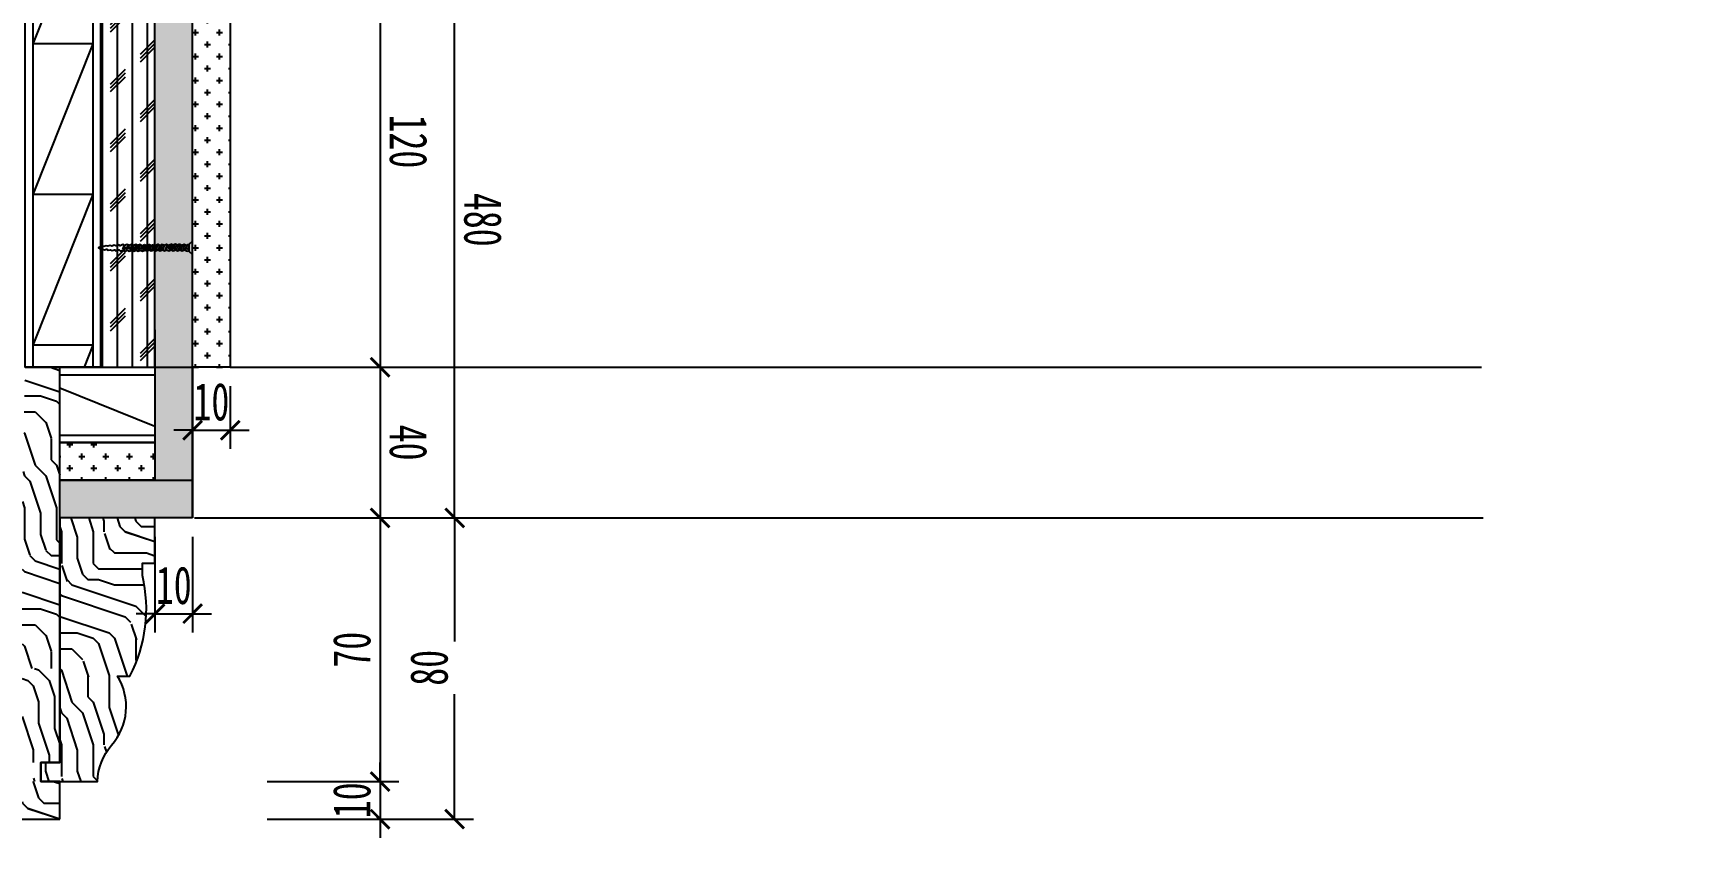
# Model space of a CAD drawing. Header units: millimetres. Extents: x 51249 to 2766742, y -599687 to -1280.
# Drawn here: x 74176.4 to 74614.7, y -127652.5 to -127437.6 of the extents above; entities that cross this region are included whole.
import ezdxf
from ezdxf.xclip import XClip

# ---------------------------------------------------------------- set-up
doc = ezdxf.new("R2010")
doc.units = ezdxf.units.MM
doc.header["$LTSCALE"] = 10
doc.header["$PDMODE"] = 3
for name, color, linetype in [('0-bh(填充)', 251, 'Continuous'), ('2-NORM', 3, 'Continuous'), ('4-Fine(立面细线)', 251, 'Continuous'), ('4-Norm(立面正常)', 134, 'Continuous'), ('4-Wide(立面宽线)', 4, 'Continuous'), ('D-Detail(节点图层)', 134, 'Continuous'), ('D-节点填充', 250, 'Continuous'), ('D-造型细线', 146, 'Continuous'), ('E-Elevation(立面图层)', 134, 'Continuous'), ('E-立面造型线', 3, 'Continuous'), ('E-顶面轮廓线', 4, 'Continuous'), ('P-门套', 3, 'Continuous'), ('RC-天花分隔线', 137, 'Continuous'), ('W-尺寸', 5, 'Continuous')]:
    doc.layers.add(name, color=color, linetype=linetype)
doc.styles.add('DIM', font='SimSun.ttf', dxfattribs={"width": 0.7})
doc.dimstyles.new('25', dxfattribs={"dimscale": 25, "dimtxt": 2, "dimasz": 1, "dimexe": 1, "dimexo": 1, "dimgap": 0.5, "dimtad": 1, "dimdec": 0, "dimzin": 0, "dimdsep": 46, "dimtxsty": 'DIM', "dimblk": 'ARCHTICK', "dimcen": 0, "dimclrd": 5, "dimclre": 5, "dimclrt": 35, "dimadec": 0, "dimazin": 0, "dimtfac": 0.5, "dimtdec": 0, "dimtix": 1, "dimtmove": 2, "dimatfit": 2, "dimldrblk": 'A', "dimfxl": 0, "dimtolj": 1, "dimtzin": 0, "dimlwd": -1, "dimlwe": -1, "dimarcsym": 0})
doc.dimstyles.new('5', dxfattribs={"dimscale": 5, "dimtxt": 2, "dimasz": 1, "dimexe": 1, "dimexo": 1, "dimgap": 0.5, "dimtad": 1, "dimdec": 0, "dimrnd": 5, "dimzin": 0, "dimdsep": 46, "dimtxsty": 'DIM', "dimblk": 'ARCHTICK', "dimcen": 0, "dimclrd": 5, "dimclre": 5, "dimclrt": 35, "dimadec": 0, "dimazin": 0, "dimtfac": 0.5, "dimtdec": 0, "dimtix": 1, "dimtmove": 2, "dimatfit": 2, "dimldrblk": 'A', "dimfxl": 0, "dimtolj": 1, "dimtzin": 0, "dimlwd": -1, "dimlwe": -1, "dimarcsym": 0})

# ---------------------------------------------------------------- blocks, each defined once
blk = doc.blocks.new('dfgd')
at = {"layer": '0-bh(填充)', "color": 250}
for p, q in [((-12334.88, 1687.89), (-12333.79, 1688.3)), ((-12334.83, 1688.95), (-12333.87, 1689.3)), ((-12334.74, 1687.43), (-12333.93, 1687.73)), ((-12334.66, 1688.49), (-12333.99, 1688.74)), ((-12335.19, 1683.45), (-12333.44, 1684.04)), ((-12335.14, 1684.6), (-12333.51, 1685.19)), ((-12335.06, 1685.73), (-12333.6, 1686.27)), ((-12334.96, 1686.83), (-12333.71, 1687.29)), ((-12334.93, 1682.96), (-12333.74, 1683.36)), ((-12334.83, 1684.13), (-12333.78, 1684.52)), ((-12334.82, 1685.27), (-12333.8, 1685.65)), ((-12334.78, 1686.38), (-12333.83, 1686.73)), ((-12335.24, 1679.92), (-12333.49, 1680.52)), ((-12335.24, 1678.75), (-12333.49, 1679.35)), ((-12335.22, 1682.27), (-12333.47, 1682.87)), ((-12335.22, 1681.1), (-12333.47, 1681.7)), ((-12334.95, 1680.61), (-12333.76, 1681.01)), ((-12334.95, 1679.43), (-12333.78, 1679.85)), ((-12334.95, 1678.26), (-12333.78, 1678.68)), ((-12334.93, 1681.77), (-12333.76, 1682.19)), ((-12335.2, 1677.46), (-12333.71, 1677.98)), ((-12335.05, 1675.76), (-12333.73, 1676.21)), ((-12335.05, 1674.6), (-12333.73, 1675.05)), ((-12335.04, 1676.93), (-12334, 1677.3)), ((-12334.9, 1676.4), (-12333.72, 1676.81)), ((-12334.9, 1675.22), (-12333.74, 1675.64)), ((-12334.9, 1674.05), (-12333.74, 1674.47)), ((-12335.05, 1673.42), (-12333.74, 1673.88)), ((-12335.05, 1672.26), (-12333.74, 1672.71)), ((-12334.9, 1672.89), (-12333.74, 1673.3)), ((-12334.32, 1671.94), (-12333.74, 1672.16))]:
    blk.add_line(p, q, dxfattribs=at)
at = {"layer": '4-Fine(立面细线)', "color": 251}
for p, q in [((-12335.19, 1671.65), (-12333.44, 1671.65)), ((-12333.44, 1671.65), (-12335.19, 1671.65)), ((-12333.44, 1671.65), (-12332.57, 1670.68))]:
    blk.add_line(p, q, dxfattribs=at)
for points in [[(-12335.18, 1684.58), (-12335.18, 1684.58), (-12334.89, 1685.26), (-12335.18, 1685.74), (-12334.89, 1686.42), (-12335.18, 1686.92), (-12334.89, 1687.59), (-12335.18, 1688.08), (-12334.89, 1688.77), (-12335.18, 1689.26), (-12334.82, 1689.94), (-12335.13, 1690.4), (-12334.8, 1691.08), (-12335.05, 1691.54), (-12334.76, 1692.19), (-12334.94, 1692.64), (-12334.72, 1693.24), (-12334.86, 1693.7), (-12334.64, 1694.3), (-12334.82, 1694.75), (-12334.3, 1695.68), (-12333.86, 1695.11), (-12333.97, 1694.55), (-12333.78, 1694.1), (-12333.92, 1693.54), (-12333.69, 1693.1), (-12333.81, 1692.54), (-12333.58, 1692.08), (-12333.78, 1691.46), (-12333.49, 1691), (-12333.77, 1690.33), (-12333.43, 1689.85), (-12333.7, 1689.18), (-12333.43, 1688.68), (-12333.72, 1688.01), (-12333.43, 1687.52), (-12333.72, 1686.84), (-12333.43, 1686.35), (-12333.72, 1685.67), (-12333.43, 1685.18), (-12333.72, 1684.53)], [(-12335.19, 1683.45), (-12334.93, 1682.96), (-12335.22, 1682.27), (-12334.93, 1681.77), (-12335.22, 1681.1)], [(-12335.18, 1684.58), (-12334.83, 1684.13), (-12335.17, 1683.45)], [(-12333.74, 1683.38), (-12333.47, 1682.89), (-12333.76, 1682.2), (-12333.47, 1681.71), (-12333.76, 1681.03)], [(-12333.72, 1684.53), (-12333.44, 1684.04), (-12333.71, 1683.39)], [(-12335.24, 1678.76), (-12334.97, 1678.27), (-12335.27, 1677.58), (-12334.97, 1677.08), (-12335.27, 1676.41)], [(-12335.22, 1681.1), (-12334.95, 1680.61), (-12335.24, 1679.92), (-12334.95, 1679.43), (-12335.24, 1678.75)], [(-12333.79, 1678.69), (-12333.52, 1678.2), (-12333.81, 1677.51), (-12333.52, 1677.02), (-12333.81, 1676.34)], [(-12333.76, 1681.03), (-12333.49, 1680.54), (-12333.78, 1679.85), (-12333.49, 1679.36), (-12333.78, 1678.68)], [(-12335.27, 1674.08), (-12334.98, 1674.76), (-12335.27, 1675.25), (-12334.98, 1675.92), (-12335.27, 1676.42)], [(-12333.81, 1676.34), (-12333.52, 1675.85), (-12333.81, 1675.18), (-12333.52, 1674.68), (-12333.81, 1674)], [(-12333.44, 1671.65), (-12333.44, 1671.65), (-12332.57, 1670.68), (-12336.07, 1670.68), (-12335.19, 1671.65)], [(-12335.27, 1674.08), (-12334.98, 1673.59), (-12335.27, 1672.91), (-12334.98, 1672.42), (-12335.19, 1671.93), (-12335.19, 1671.65)], [(-12333.81, 1674.01), (-12333.52, 1673.51), (-12333.81, 1672.84), (-12333.52, 1672.35), (-12333.44, 1671.99)], [(-12333.44, 1671.65), (-12333.44, 1671.99)]]:
    blk.add_lwpolyline(points, dxfattribs=at)
blk = doc.blocks.new('_ArchTick')
at = {"color": 0, "linetype": 'ByBlock', "const_width": 0.15}
blk.add_lwpolyline([(-0.5, -0.5), (0.5, 0.5)], dxfattribs=at)
blk = doc.blocks.new('*D873')
at = {"color": 5, "ltscale": 0.15}
for p, q in [((74249.64, -127406.38), (74273.7, -127406.38)), ((74268.7, -127406.38), (74268.7, -127526.38)), ((74251.88, -127526.38), (74273.7, -127526.38))]:
    blk.add_line(p, q, dxfattribs=at)
at = {"layer": 'Defpoints', "color": 0, "ltscale": 0.15}
for p in [(74244.64, -127406.38, 0), (74246.88, -127526.38, 0), (74268.7, -127526.38)]:
    blk.add_point(p, dxfattribs=at)
at = {"color": 5, "ltscale": 0.15, "xscale": 5, "yscale": 5, "zscale": 5}
for p, rotation in [((74268.7, -127406.38), 90), ((74268.7, -127526.38), 270)]:
    blk.add_blockref('_ArchTick', p, dxfattribs=dict(at, rotation=rotation))
at = {"color": 35, "ltscale": 0.15, "insert": (74276.2, -127466.38), "char_height": 10, "attachment_point": 5, "rotation": 270, "style": 'DIM'}
blk.add_mtext('\\A1;120', dxfattribs=at)
blk = doc.blocks.new('A')
for p, q in [((-1.435, 1.148), (-1.09, 1.437)), ((-1.09, 1.437), (0, 0)), ((-1.435, 1.148), (-0.369, 0)), ((-0.369, 0), (-2.127, 0)), ((-1.435, -1.148), (-0.369, 0)), ((-1.09, -1.437), (0, 0)), ((-1.435, -1.148), (-1.09, -1.437))]:
    blk.add_line(p, q)
for points in [[(-1.435, 1.148), (-1.09, 1.437), (-0.369, 0), (0, 0)], [(-1.435, -1.148), (-1.09, -1.437), (-0.369, 0), (0, 0)]]:
    blk.add_solid(points)
blk = doc.blocks.new('*D874')
at = {"color": 5, "ltscale": 0.15}
for p, q in [((74251.88, -127526.38), (74273.7, -127526.38)), ((74268.7, -127526.38), (74268.7, -127566.38)), ((74249.05, -127566.38), (74273.7, -127566.38))]:
    blk.add_line(p, q, dxfattribs=at)
at = {"layer": 'Defpoints', "color": 0, "ltscale": 0.15}
for p in [(74246.88, -127526.38, 0), (74244.05, -127566.38), (74268.7, -127566.38)]:
    blk.add_point(p, dxfattribs=at)
at = {"color": 5, "ltscale": 0.15, "xscale": 5, "yscale": 5, "zscale": 5}
for p, rotation in [((74268.7, -127526.38), 90), ((74268.7, -127566.38), 270)]:
    blk.add_blockref('_ArchTick', p, dxfattribs=dict(at, rotation=rotation))
at = {"color": 35, "ltscale": 0.15, "insert": (74276.2, -127546.38), "char_height": 10, "attachment_point": 5, "rotation": 270, "style": 'DIM'}
blk.add_mtext('\\A1;40', dxfattribs=at)
blk = doc.blocks.new('*D875')
at = {"color": 5, "ltscale": 0.15}
for p, q in [((74258.5, -127086.38), (74293.5, -127086.38)), ((74288.5, -127566.38), (74288.5, -127086.38)), ((74258.5, -127566.38), (74293.5, -127566.38))]:
    blk.add_line(p, q, dxfattribs=at)
at = {"layer": 'Defpoints', "color": 0, "ltscale": 0.15}
for p in [(74247.46, -127086.38, 0), (74288.5, -127086.38), (74247.46, -127566.38, 0)]:
    blk.add_point(p, dxfattribs=at)
at = {"color": 5, "ltscale": 0.15, "xscale": 5, "yscale": 5, "zscale": 5}
for p, rotation in [((74288.5, -127086.38), 90), ((74288.5, -127566.38), 270)]:
    blk.add_blockref('_ArchTick', p, dxfattribs=dict(at, rotation=rotation))
at = {"color": 35, "ltscale": 0.15, "insert": (74296, -127487.19), "char_height": 10, "attachment_point": 5, "rotation": 270, "style": 'DIM'}
blk.add_mtext('\\A1;480', dxfattribs=at)
blk = doc.blocks.new('A$C4D9918CF')
at = {"layer": 'E-Elevation(立面图层)', "color": 8}
for p, q in [((18, 1864.61), (2, 1904.61, 0)), ((18, 1864.61), (2, 1864.61, 0)), ((18, 1824.61), (2, 1864.61, 0)), ((18, 1824.61), (2, 1824.61, 0)), ((18, 1784.61), (2, 1824.61, 0)), ((18, 1784.61), (2, 1784.61, 0)), ((18, 1744.61), (2, 1784.61, 0)), ((18, 1744.61), (2, 1744.61, 0)), ((18, 1704.61), (2, 1744.61, 0)), ((18, 1704.61), (2, 1704.61, 0)), ((18, 1664.61), (2, 1704.61, 0)), ((18, 1664.61), (2, 1664.61, 0)), ((18, 1624.61), (2, 1664.61, 0)), ((18, 1624.61), (2, 1624.61, 0)), ((18, 1584.61), (2, 1624.61, 0)), ((18, 1584.61), (2, 1584.61, 0)), ((18, 1544.61), (2, 1584.61, 0)), ((18, 1544.61), (2, 1544.61, 0)), ((18, 1504.61), (2, 1544.61, 0)), ((18, 1504.61), (2, 1504.61, 0)), ((18, 1464.61), (2, 1504.61, 0)), ((18, 1464.61), (2, 1464.61, 0)), ((18, 1424.61), (2, 1464.61, 0)), ((18, 1424.61), (2, 1424.61, 0)), ((18, 1384.61), (2, 1424.61, 0)), ((18, 1384.61), (2, 1384.61, 0)), ((18, 1344.61), (2, 1384.61, 0)), ((18, 1344.61), (2, 1344.61, 0)), ((18, 1304.61), (2, 1344.61, 0)), ((18, 1304.61), (2, 1304.61, 0)), ((18, 1264.61), (2, 1304.61, 0)), ((18, 1264.61), (2, 1264.61, 0)), ((18, 1224.61), (2, 1264.61, 0)), ((18, 1224.61), (2, 1224.61, 0)), ((18, 1184.61), (2, 1224.61, 0)), ((18, 1184.61), (2, 1184.61, 0)), ((18, 1144.61), (2, 1184.61, 0)), ((18, 1144.61), (2, 1144.61, 0)), ((18, 1104.61), (2, 1144.61, 0)), ((18, 1104.61), (2, 1104.61, 0)), ((18, 1064.61), (2, 1104.61, 0)), ((18, 1064.61), (2, 1064.61, 0)), ((18, 1024.61), (2, 1064.61, 0)), ((18, 1024.61), (2, 1024.61, 0)), ((18, 984.61), (2, 1024.61, 0)), ((18, 984.61), (2, 984.61, 0)), ((18, 944.61), (2, 984.61, 0)), ((18, 944.61), (2, 944.61, 0)), ((18, 904.61), (2, 944.61, 0)), ((18, 904.61), (2, 904.61, 0)), ((18, 864.61), (2, 904.61, 0)), ((18, 864.61), (2, 864.61, 0)), ((18, 824.61), (2, 864.61, 0)), ((18, 824.61), (2, 824.61, 0)), ((18, 784.61), (2, 824.61, 0)), ((18, 784.61), (2, 784.61, 0)), ((18, 744.61), (2, 784.61, 0)), ((18, 744.61), (2, 744.61, 0)), ((18, 704.61), (2, 744.61, 0)), ((18, 704.61), (2, 704.61, 0)), ((18, 664.61), (2, 704.61, 0)), ((18, 664.61), (2, 664.61, 0)), ((18, 624.61), (2, 664.61, 0)), ((18, 624.61), (2, 624.61, 0)), ((18, 584.61), (2, 624.61, 0)), ((18, 584.61), (2, 584.61, 0)), ((18, 544.61), (2, 584.61, 0)), ((18, 544.61), (2, 544.61, 0)), ((18, 504.61), (2, 544.61, 0)), ((18, 504.61), (2, 504.61, 0)), ((18, 464.61), (2, 504.61, 0)), ((18, 464.61), (2, 464.61, 0)), ((18, 424.61), (2, 464.61, 0)), ((18, 424.61), (2, 424.61, 0)), ((18, 384.61), (2, 424.61, 0)), ((18, 384.61), (2, 384.61, 0)), ((18, 344.61), (2, 384.61, 0)), ((18, 344.61), (2, 344.61, 0)), ((18, 304.61), (2, 344.61, 0)), ((18, 304.61), (2, 304.61, 0)), ((18, 264.61), (2, 304.61, 0)), ((18, 264.61), (2, 264.61, 0)), ((18, 224.61), (2, 264.61, 0)), ((18, 224.61), (2, 224.61, 0)), ((18, 184.61), (2, 224.61, 0)), ((18, 184.61), (2, 184.61, 0)), ((18, 144.61), (2, 184.61, 0)), ((18, 144.61), (2, 144.61, 0)), ((18, 104.61), (2, 144.61, 0)), ((18, 104.61), (2, 104.61, 0)), ((18, 64.61), (2, 104.61, 0)), ((18, 64.61), (2, 64.61, 0)), ((18, 24.61), (2, 64.61, 0)), ((18, 24.61), (2, 24.61, 0))]:
    blk.add_line(p, q, dxfattribs=at)
for points in [[(2, 0), (2, 1904.61)], [(18, 0), (18, 1904.61)]]:
    blk.add_lwpolyline(points, dxfattribs=at)
at = {"layer": 'RC-天花分隔线'}
blk.add_line((20, 1884.61), (20, 1904.61, 0), dxfattribs=at)
for points in [[(0, 0), (0, 1904.61)], [(20, 1394.61), (20, 1884.61)], [(20, 0), (20, 1884.61)]]:
    blk.add_lwpolyline(points, dxfattribs=at)
blk = doc.blocks.new('*D906')
at = {"color": 5, "ltscale": 0.15}
for p, q in [((74173.56, -127660.24), (74173.56, -127695.24)), ((74183.56, -127660.24), (74183.56, -127695.24)), ((74173.56, -127690.24), (74168.56, -127690.24)), ((74173.56, -127690.24), (74183.56, -127690.24)), ((74183.56, -127690.24), (74188.56, -127690.24))]:
    blk.add_line(p, q, dxfattribs=at)
at = {"layer": 'Defpoints', "color": 0, "ltscale": 0.15}
for p in [(74173.56, -127646.38, 0), (74183.56, -127646.38, 0), (74183.56, -127690.24)]:
    blk.add_point(p, dxfattribs=at)
at = {"color": 5, "ltscale": 0.15, "xscale": 5, "yscale": 5, "zscale": 5}
blk.add_blockref('_ArchTick', (74173.56, -127690.24), dxfattribs=at)
at = {"color": 5, "ltscale": 0.15, "xscale": 5, "yscale": 5, "zscale": 5, "rotation": 180}
blk.add_blockref('_ArchTick', (74183.56, -127690.24), dxfattribs=at)
at = {"color": 35, "ltscale": 0.15, "insert": (74178.56, -127682.74), "char_height": 10, "attachment_point": 5, "style": 'DIM'}
blk.add_mtext('\\A1;10', dxfattribs=at)
blk = doc.blocks.new('*D907')
at = {"color": 5, "ltscale": 0.15}
for p, q in [((74183.56, -127660.24), (74183.56, -127695.24)), ((74208.86, -127660.24), (74208.86, -127695.24)), ((74183.56, -127690.24), (74208.86, -127690.24))]:
    blk.add_line(p, q, dxfattribs=at)
at = {"layer": 'Defpoints', "color": 0, "ltscale": 0.15}
for p in [(74208.86, -127566.38), (74183.56, -127646.38, 0), (74208.86, -127690.24)]:
    blk.add_point(p, dxfattribs=at)
at = {"color": 5, "ltscale": 0.15, "xscale": 5, "yscale": 5, "zscale": 5, "rotation": 180}
blk.add_blockref('_ArchTick', (74183.56, -127690.24), dxfattribs=at)
at = {"color": 5, "ltscale": 0.15, "xscale": 5, "yscale": 5, "zscale": 5}
blk.add_blockref('_ArchTick', (74208.86, -127690.24), dxfattribs=at)
at = {"color": 35, "ltscale": 0.15, "insert": (74196.21, -127682.74), "char_height": 10, "attachment_point": 5, "style": 'DIM'}
blk.add_mtext('\\A1;25', dxfattribs=at)
blk = doc.blocks.new('*D908')
at = {"color": 5, "ltscale": 0.15}
for p, q in [((74238.7, -127566.38), (74273.7, -127566.38)), ((74268.7, -127566.38), (74268.7, -127636.38)), ((74238.7, -127636.38), (74273.7, -127636.38))]:
    blk.add_line(p, q, dxfattribs=at)
at = {"layer": 'Defpoints', "color": 0, "ltscale": 0.15}
for p in [(74208.86, -127566.38), (74183.56, -127636.38, 0), (74268.7, -127636.38)]:
    blk.add_point(p, dxfattribs=at)
at = {"color": 5, "ltscale": 0.15, "xscale": 5, "yscale": 5, "zscale": 5}
for p, rotation in [((74268.7, -127566.38), 90), ((74268.7, -127636.38), 270)]:
    blk.add_blockref('_ArchTick', p, dxfattribs=dict(at, rotation=rotation))
at = {"color": 35, "ltscale": 0.15, "insert": (74261.2, -127601.38), "char_height": 10, "attachment_point": 5, "rotation": 90, "style": 'DIM'}
blk.add_mtext('\\A1;70', dxfattribs=at)
blk = doc.blocks.new('*D909')
at = {"color": 5, "ltscale": 0.15}
for p, q in [((74268.7, -127636.38), (74268.7, -127631.38)), ((74238.7, -127636.38), (74273.7, -127636.38)), ((74268.7, -127636.38), (74268.7, -127646.38)), ((74238.7, -127646.38), (74273.7, -127646.38)), ((74268.7, -127646.38), (74268.7, -127651.38))]:
    blk.add_line(p, q, dxfattribs=at)
at = {"layer": 'Defpoints', "color": 0, "ltscale": 0.15}
for p in [(74183.56, -127636.38, 0), (74183.56, -127646.38), (74268.7, -127646.38)]:
    blk.add_point(p, dxfattribs=at)
at = {"color": 5, "ltscale": 0.15, "xscale": 5, "yscale": 5, "zscale": 5}
for p, rotation in [((74268.7, -127636.38), 270), ((74268.7, -127646.38), 90)]:
    blk.add_blockref('_ArchTick', p, dxfattribs=dict(at, rotation=rotation))
at = {"color": 35, "ltscale": 0.15, "insert": (74261.2, -127641.38), "char_height": 10, "attachment_point": 5, "rotation": 90, "style": 'DIM'}
blk.add_mtext('\\A1;10', dxfattribs=at)
blk = doc.blocks.new('*D910')
at = {"color": 5, "ltscale": 0.15}
for p, q in [((74258.5, -127566.38), (74293.5, -127566.38)), ((74288.5, -127566.38), (74288.5, -127599.18)), ((74288.5, -127646.38), (74288.5, -127613.2)), ((74258.5, -127646.38), (74293.5, -127646.38))]:
    blk.add_line(p, q, dxfattribs=at)
at = {"layer": 'Defpoints', "color": 0, "ltscale": 0.15}
for p in [(74218.86, -127566.38), (74236.7, -127646.38), (74288.5, -127646.38)]:
    blk.add_point(p, dxfattribs=at)
at = {"color": 5, "ltscale": 0.15, "xscale": 5, "yscale": 5, "zscale": 5}
for p, rotation in [((74288.5, -127566.38), 90), ((74288.5, -127646.38), 270)]:
    blk.add_blockref('_ArchTick', p, dxfattribs=dict(at, rotation=rotation))
at = {"color": 35, "ltscale": 0.15, "insert": (74281.74, -127606.19), "char_height": 10, "attachment_point": 5, "rotation": 90, "style": 'DIM'}
blk.add_mtext('\\A1;80', dxfattribs=at)
blk = doc.blocks.new('*D956')
at = {"color": 5, "ltscale": 0.15}
for p, q in [((74218.86, -127531.38), (74218.86, -127548.07)), ((74228.86, -127531.38), (74228.86, -127548.07)), ((74218.86, -127543.07), (74213.86, -127543.07)), ((74218.86, -127543.07), (74228.86, -127543.07)), ((74228.86, -127543.07), (74233.86, -127543.07))]:
    blk.add_line(p, q, dxfattribs=at)
at = {"layer": 'Defpoints', "color": 0, "ltscale": 0.15}
for p in [(74218.86, -127526.38, 0), (74228.86, -127526.38), (74228.86, -127543.07)]:
    blk.add_point(p, dxfattribs=at)
at = {"color": 5, "ltscale": 0.15, "xscale": 5, "yscale": 5, "zscale": 5}
blk.add_blockref('_ArchTick', (74218.86, -127543.07), dxfattribs=at)
at = {"color": 5, "ltscale": 0.15, "xscale": 5, "yscale": 5, "zscale": 5, "rotation": 180}
blk.add_blockref('_ArchTick', (74228.86, -127543.07), dxfattribs=at)
at = {"color": 35, "ltscale": 0.15, "insert": (74223.86, -127535.57), "char_height": 10, "attachment_point": 5, "style": 'DIM'}
blk.add_mtext('\\A1;10', dxfattribs=at)
blk = doc.blocks.new('*D957')
at = {"color": 5, "ltscale": 0.15}
for p, q in [((74208.86, -127571.38), (74208.86, -127596.83)), ((74218.86, -127571.38), (74218.86, -127596.83)), ((74208.86, -127591.83), (74203.86, -127591.83)), ((74208.86, -127591.83), (74218.86, -127591.83)), ((74218.86, -127591.83), (74223.86, -127591.83))]:
    blk.add_line(p, q, dxfattribs=at)
at = {"layer": 'Defpoints', "color": 0, "ltscale": 0.15}
for p in [(74208.86, -127566.38), (74218.86, -127566.38), (74218.86, -127591.83)]:
    blk.add_point(p, dxfattribs=at)
at = {"color": 5, "ltscale": 0.15, "xscale": 5, "yscale": 5, "zscale": 5}
blk.add_blockref('_ArchTick', (74208.86, -127591.83), dxfattribs=at)
at = {"color": 5, "ltscale": 0.15, "xscale": 5, "yscale": 5, "zscale": 5, "rotation": 180}
blk.add_blockref('_ArchTick', (74218.86, -127591.83), dxfattribs=at)
at = {"color": 35, "ltscale": 0.15, "insert": (74213.86, -127584.33), "char_height": 10, "attachment_point": 5, "style": 'DIM'}
blk.add_mtext('\\A1;10', dxfattribs=at)
blk = doc.blocks.new('*D1063')
at = {"layer": 'D-Detail(节点图层)', "color": 5, "ltscale": 0.15}
for p, q in [((2766616.97, -121582.06), (2766741.97, -121582.06)), ((2766716.97, -121582.06), (2766716.97, -599673.13)), ((2766698.33, -599673.13), (2766741.97, -599673.13))]:
    blk.add_line(p, q, dxfattribs=at)
at = {"layer": 'Defpoints', "color": 0, "ltscale": 0.15}
for p in [(55453.76, -121582.06), (2766673.33, -599673.13), (2766716.97, -599673.13)]:
    blk.add_point(p, dxfattribs=at)
at = {"layer": 'D-Detail(节点图层)', "color": 5, "ltscale": 0.15, "xscale": 25, "yscale": 25, "zscale": 25}
for p, rotation in [((2766716.97, -121582.06), 90), ((2766716.97, -599673.13), 270)]:
    blk.add_blockref('_ArchTick', p, dxfattribs=dict(at, rotation=rotation))
at = {"layer": 'D-Detail(节点图层)', "color": 35, "ltscale": 0.15, "insert": (2766679.47, -360627.6), "char_height": 50, "attachment_point": 5, "rotation": 90, "style": 'DIM'}
blk.add_mtext('\\A1;478091', dxfattribs=at)

msp = doc.modelspace()

# ---------------------------------------------------------------- hatches: boundary and pattern name
at = {"ltscale": 0.15}
h = msp.add_hatch(dxfattribs=at)
h.set_pattern_fill('AR-CONC', color=250, scale=10, style=0)
h.set_pattern_definition([(50, (73745.626, -127566.379), (18.21847, -1.5939), [1.905, -20.955]), (355, (73745.626, -127566.379), (-3.52428, 19.10566), [1.524, -16.764]), (100.451, (73747.145, -127566.511), (14.69425, 17.51167), [1.619, -17.809]), (46.1842, (73745.626, -127561.299), (27.1079, -4.20423), [2.8575, -31.4325]), (96.6356, (73747.885, -127561.65), (23.7404, 24.74256), [2.4285, -26.7135]), (351.184, (73745.626, -127561.299), (23.74046, 24.7425), [2.286, -25.146]), (21, (73748.166, -127562.569), (15.16149, -10.22655), [1.905, -20.955]), (326, (73748.166, -127562.569), (6.1802, 18.4188), [1.524, -16.764]), (71.4514, (73749.43, -127563.42), (21.34165, 8.19229), [1.619, -17.809]), (37.5, (73745.6264, -127566.3785), (0.30886, 8.455504), [0, -16.5608, 0, -17.018, 0, -16.8275]), (7.5, (73745.626, -127566.3785), (6.681966, 10.01806), [0, -9.7028, 0, -16.1798, 0, -6.4135]), (327.5, (73739.962, -127566.3785), (13.55906, -0.572874), [0, -6.35, 0, -19.812, 0, -26.289]), (317.5, (73737.422, -127566.379), (14.81292, 2.54265), [0, -8.255, 0, -13.1572, 0, -18.669])])
h.paths.add_polyline_path([(73673.6, -126886.38), (73673.6, -127086.38), (74003.56, -127086.38), (74003.56, -127566.38), (74103.56, -127566.38), (74103.56, -127086.38), (74103.56, -127086.38), (74134.37, -127086.38), (74149.57, -127086.38), (74149.57, -127050.38, 0.025309), (74146.96, -127038.38), (74161.79, -127038.38, 0.025309), (74159.17, -127050.38), (74159.17, -127086.38), (74174.37, -127086.38), (74606.97, -127086.38), (74606.97, -126886.38)])
at = {"ltscale": 2}
h = msp.add_hatch(dxfattribs=at)
h.set_pattern_fill('CORK', color=251, scale=5, angle=90, style=0)
h.set_pattern_definition([(90, (-11756.283, 985.4806), (-3.96875, 2e-16), []), (225, (-11754.299, 987.465), (7.9375034, -7.9375034), [5.6126625, -5.6126625]), (225, (-11754.299, 988.457), (7.9375034, -7.9375034), [5.6126625, -5.6126625]), (225, (-11754.299, 989.449), (7.9375034, -7.9375034), [5.6126625, -5.6126625])])
h.paths.add_polyline_path([(74208.86, -127526.38), (74194.37, -127526.38), (74194.37, -127086.38), (74208.86, -127086.38)])
at = {"layer": '0-bh(填充)'}
h = msp.add_hatch(dxfattribs=at)
h.set_pattern_fill('CROSS', color=250, scale=2, style=0)
h.set_pattern_definition([(180, (138607.2987, 2530.698), (-3.175, 3.175), [1.5875, -4.7625]), (90, (138606.505, 2529.9044), (3.175, 3.175), [1.5875, -4.7625])])
h.paths.add_polyline_path([(74208.86, -127086.38), (74488.86, -127086.38), (74488.86, -127096.38), (74208.86, -127096.38)])
h.paths.add_polyline_path([(74208.86, -127556.38), (74208.86, -127566.38), (74218.86, -127566.38), (74218.86, -127556.38)], flags=16)
h.paths.add_polyline_path([(74208.86, -127165.57), (74218.86, -127106.38), (74218.86, -127566.38), (74208.86, -127566.38)])
h.paths.add_polyline_path([(74208.86, -127096.38), (74488.86, -127096.38), (74488.86, -127106.38), (74249.86, -127106.38), (74220.66, -127106.38), (74218.86, -127110.84), (74218.86, -127137.38), (74208.86, -127165.57)])
h.paths.add_polyline_path([(74183.56, -127556.38), (74183.56, -127566.38), (74218.86, -127566.38), (74218.86, -127556.38)])
h = msp.add_hatch(dxfattribs=at)
h.set_pattern_fill('CROSS', color=250, scale=0.5, style=0)
h.set_pattern_definition([(7e-15, (74218.862, -127526.3785), (3.175, 3.175), [1.5875, -4.7625]), (90, (74219.6556, -127527.1723), (-3.175, 3.175), [1.5875, -4.7625])])
h.paths.add_polyline_path([(74218.86, -127416.38), (74228.86, -127416.38), (74228.86, -127526.38), (74218.86, -127526.38)])
h = msp.add_hatch(dxfattribs=at)
h.set_pattern_fill('CROSS', color=250, scale=0.5, style=0)
h.set_pattern_definition([(7e-15, (73407.5845, -127556.3785), (3.175, 3.175), [1.5875, -4.7625]), (90, (73408.3783, -127557.1723), (-3.175, 3.175), [1.5875, -4.7625])])
h.paths.add_polyline_path([(74183.56, -127546.38), (74183.56, -127556.38), (74208.86, -127556.38), (74208.86, -127547.91), (74208.51, -127547.72), (74207.85, -127548.01), (74207.85, -127548.01), (74207.35, -127547.72), (74206.68, -127548), (74206.68, -127548.02), (74206.19, -127547.75), (74205.5, -127548.04), (74205.02, -127547.76), (74204.32, -127548.07), (74204.33, -127548.03), (74203.87, -127547.76), (74203.2, -127548.05), (74202.7, -127547.76), (74202.03, -127548.05), (74201.54, -127547.76), (74200.86, -127548.05), (74200.37, -127547.78), (74199.7, -127548.05), (74199.22, -127547.71), (74198.54, -127547.99), (74198.09, -127547.69), (74197.47, -127547.9), (74197.01, -127547.67), (74196.44, -127547.79), (74196.01, -127547.56), (74194.75, -127547.87), (74193.86, -127547.18), (74195.31, -127546.38)])
at = {"layer": '2-NORM'}
h = msp.add_hatch(dxfattribs=at)
h.set_pattern_fill('木纹01', color=251, scale=10, angle=315, style=0)
h.set_pattern_definition([(315, (-11733.656, 962.853), (56.568542, -1e-14), [2, -38]), (315, (-11750.626, 985.48), (56.568542, -1e-14), [4, -36]), (315, (-11730.827, 968.51), (56.568542, -1e-14), [2, -38]), (315, (-11744.97, 988.31), (56.568542, -1e-14), [2, -38]), (315, (-11726.584, 972.753), (56.568542, -1e-14), [2, -38]), (315, (-11740.727, 989.723), (56.568542, -1e-14), [2, -38]), (315, (-11723.756, 975.58), (56.568542, -1e-14), [2, -38]), (315, (-11736.484, 993.966), (56.568542, -1e-14), [2, -22, 2, -14]), (315, (-11733.656, 996.794), (56.568542, -1e-14), [4, -20, 2, -14]), (315, (-11730.827, 1002.45), (56.568542, -1e-14), [2, -6, 2, -16, 2, -12]), (315, (-11729.413, 1006.694), (56.568542, -1e-14), [2, -8, 4, -26]), (315, (-11709.614, 989.723), (56.568542, -1e-14), [2, -38]), (315, (-11726.584, 1009.522), (56.568542, -1e-14), [2, -10, 2, -26]), (0, (-11756.283, 985.48), (28.284271, 28.284271), [5.65684, -50.911702]), (0, (-11732.24, 961.44), (28.284271, 28.284271), [11.313708, -45.254834]), (0, (-11718.1, 975.58), (28.284271, 28.284271), [2.8284, -53.740142]), (0, (-11739.312, 1002.45), (28.284271, 28.284271), [8.48528, -48.083262]), (0, (-11715.27, 978.41), (28.284271, 28.284271), [14.142136, -42.426406]), (0, (-11711.028, 982.652), (28.284271, 28.284271), [8.48528, -48.083262]), (270, (-11713.857, 991.137), (28.284271, -28.284271), [2.8284, -53.740142]), (270, (-11746.383, 978.41), (28.284271, -28.284271), [5.65684, -50.911702]), (270, (-11733.656, 988.31), (28.284271, -28.284271), [5.65684, -50.911702]), (270, (-11730.827, 974.167), (28.284271, -28.284271), [5.65684, -50.911702]), (270, (-11720.928, 986.895), (28.284271, -28.284271), [5.65684, -50.911702]), (270, (-11716.685, 988.31), (28.284271, -28.284271), [8.48528, -48.083262]), (270, (-11740.727, 978.41), (28.284271, -28.284271), [8.48528, -48.083262]), (270, (-11735.07, 975.58), (28.284271, -28.284271), [8.48528, -48.083262]), (270, (-11729.413, 989.723), (28.284271, -28.284271), [8.48528, -48.083262]), (270, (-11725.17, 988.31), (28.284271, -28.284271), [8.48528, -48.083262]), (341.565051, (-11749.212, 989.723), (28.2842713, -28.2842712), [4.472136, -84.970583]), (341.565051, (-11729.413, 967.096), (28.2842713, -28.2842712), [17.888544, -71.554175]), (341.565051, (-11725.17, 971.338), (28.2842713, -28.2842712), [17.888544, -71.554175]), (341.565051, (-11722.342, 974.167), (28.2842713, -28.2842712), [17.88856, -26.8, 8.9444, -35.809759]), (341.565051, (-11715.27, 975.581), (28.2842713, -28.2842712), [4.472136, -84.970583]), (341.565051, (-11730.827, 1010.936), (28.2842713, -28.2842712), [4.472136, -84.970583]), (341.565051, (-11708.2, 988.309), (28.2842713, -28.2842712), [8.944272, -80.498447]), (288.434949, (-11740.727, 969.924), (28.2842712, -28.2842713), [8.944272, -80.498447]), (288.434949, (-11743.555, 986.895), (28.2842712, -28.2842713), [8.944272, -80.498447]), (288.434949, (-11747.798, 982.652), (28.2842712, -28.2842713), [4.472136, -84.970447]), (288.434949, (-11739.312, 988.309), (28.2842712, -28.2842713), [13.416408, -76.026311]), (288.434949, (-11733.656, 982.652), (28.2842712, -28.2842713), [8.944272, -80.498447]), (288.434949, (-11729.413, 981.238), (28.2842712, -28.2842713), [8.944272, -80.498447]), (288.434949, (-11735.07, 992.552), (28.2842712, -28.2842713), [4.472136, -84.970447]), (288.434949, (-11730.827, 993.966), (28.2842712, -28.2842713), [4.472136, -84.970447]), (288.434949, (-11713.857, 988.309), (28.2842712, -28.2842713), [4.472136, -84.970447]), (288.434949, (-11725.17, 979.824), (28.2842712, -28.2842713), [4.472136, -84.970447]), (288.434949, (-11729.413, 1001.037), (28.2842712, -28.2842713), [13.416408, -76.026311]), (288.434949, (-11727.999, 1005.28), (28.2842712, -28.2842713), [8.944272, -80.498447]), (288.434949, (-11720.928, 981.238), (28.2842712, -28.2842713), [4.472, -40.248, 4.472, -40.250719]), (288.434949, (-11723.756, 995.38), (28.2842712, -28.2842713), [8.944272, -80.498447]), (288.434949, (-11719.513, 996.794), (28.2842712, -28.2842713), [8.944272, -80.498447]), (288.434949, (-11725.17, 1008.108), (28.2842712, -28.2842713), [8.944272, -80.498447]), (288.434949, (-11716.685, 999.623), (28.2842712, -28.2842713), [8.944272, -80.498447])])
h.paths.add_polyline_path([(74183.56, -127526.38), (74174.37, -127526.38), (74173.56, -127566.38), (74173.56, -127591.38), (74173.56, -127606.38), (74183.56, -127606.38), (74183.56, -127596.38)])
h = msp.add_hatch(dxfattribs=at)
h.set_pattern_fill('木纹01', color=251, scale=10, angle=315, style=0)
h.set_pattern_definition([(315, (-55394.78, -207611.726), (56.568542, -1e-14), [2, -38]), (315, (-55411.75, -207589.1), (56.568542, -1e-14), [4, -36]), (315, (-55391.95, -207606.07), (56.568542, -1e-14), [2, -38]), (315, (-55406.093, -207586.27), (56.568542, -1e-14), [2, -38]), (315, (-55387.708, -207601.826), (56.568542, -1e-14), [2, -38]), (315, (-55401.85, -207584.855), (56.568542, -1e-14), [2, -38]), (315, (-55384.88, -207598.998), (56.568542, -1e-14), [2, -38]), (315, (-55397.607, -207580.613), (56.568542, -1e-14), [2, -22, 2, -14]), (315, (-55394.78, -207577.784), (56.568542, -1e-14), [4, -20, 2, -14]), (315, (-55391.95, -207572.128), (56.568542, -1e-14), [2, -6, 2, -16, 2, -12]), (315, (-55390.536, -207567.885), (56.568542, -1e-14), [2, -8, 4, -26]), (315, (-55370.737, -207584.855), (56.568542, -1e-14), [2, -38]), (315, (-55387.708, -207565.056), (56.568542, -1e-14), [2, -10, 2, -26]), (360, (-55417.406, -207589.098), (28.284271, 28.284271), [5.65684, -50.911702]), (360, (-55393.365, -207613.14), (28.284271, 28.284271), [11.313708, -45.254834]), (360, (-55379.223, -207598.998), (28.284271, 28.284271), [2.8284, -53.740142]), (360, (-55400.436, -207572.128), (28.284271, 28.284271), [8.48528, -48.083262]), (360, (-55376.394, -207596.17), (28.284271, 28.284271), [14.142136, -42.426406]), (360, (-55372.152, -207591.927), (28.284271, 28.284271), [8.48528, -48.083262]), (270, (-55374.98, -207583.44), (28.284271, -28.284271), [2.8284, -53.740142]), (270, (-55407.507, -207596.17), (28.284271, -28.284271), [5.65684, -50.911702]), (270, (-55394.78, -207586.27), (28.284271, -28.284271), [5.65684, -50.911702]), (270, (-55391.95, -207600.412), (28.284271, -28.284271), [5.65684, -50.911702]), (270, (-55382.05, -207587.684), (28.284271, -28.284271), [5.65684, -50.911702]), (270, (-55377.808, -207586.27), (28.284271, -28.284271), [8.48528, -48.083262]), (270, (-55401.85, -207596.17), (28.284271, -28.284271), [8.48528, -48.083262]), (270, (-55396.193, -207598.998), (28.284271, -28.284271), [8.48528, -48.083262]), (270, (-55390.536, -207584.855), (28.284271, -28.284271), [8.48528, -48.083262]), (270, (-55386.294, -207586.27), (28.284271, -28.284271), [8.48528, -48.083262]), (341.565051, (-55410.335, -207584.855), (28.2842713, -28.2842712), [4.472136, -84.970583]), (341.565051, (-55390.536, -207607.483), (28.2842713, -28.2842712), [17.888544, -71.554175]), (341.565051, (-55386.294, -207603.24), (28.2842713, -28.2842712), [17.888544, -71.554175]), (341.565051, (-55383.465, -207600.412), (28.2842713, -28.2842712), [17.88856, -26.8, 8.9444, -35.809759]), (341.565051, (-55376.394, -207598.998), (28.2842713, -28.2842712), [4.472136, -84.970583]), (341.565051, (-55391.95, -207563.642), (28.2842713, -28.2842712), [4.472136, -84.970583]), (341.565051, (-55369.323, -207586.27), (28.2842713, -28.2842712), [8.944272, -80.498447]), (288.434949, (-55401.85, -207604.654), (28.2842712, -28.2842713), [8.944272, -80.498447]), (288.434949, (-55404.678, -207587.684), (28.2842712, -28.2842713), [8.944272, -80.498447]), (288.434949, (-55408.921, -207591.927), (28.2842712, -28.2842713), [4.472136, -84.970447]), (288.434949, (-55400.436, -207586.27), (28.2842712, -28.2842713), [13.416408, -76.026311]), (288.434949, (-55394.779, -207591.927), (28.2842712, -28.2842713), [8.944272, -80.498447]), (288.434949, (-55390.536, -207593.34), (28.2842712, -28.2842713), [8.944272, -80.498447]), (288.434949, (-55396.193, -207582.027), (28.2842712, -28.2842713), [4.472136, -84.970447]), (288.434949, (-55391.95, -207580.613), (28.2842712, -28.2842713), [4.472136, -84.970447]), (288.434949, (-55374.98, -207586.27), (28.2842712, -28.2842713), [4.472136, -84.970447]), (288.434949, (-55386.294, -207594.755), (28.2842712, -28.2842713), [4.472136, -84.970447]), (288.434949, (-55390.536, -207573.542), (28.2842712, -28.2842713), [13.416408, -76.026311]), (288.434949, (-55389.122, -207569.3), (28.2842712, -28.2842713), [8.944272, -80.498447]), (288.434949, (-55382.051, -207593.34), (28.2842712, -28.2842713), [4.472, -40.248, 4.472, -40.250719]), (288.434949, (-55384.88, -207579.199), (28.2842712, -28.2842713), [8.944272, -80.498447]), (288.434949, (-55380.637, -207577.784), (28.2842712, -28.2842713), [8.944272, -80.498447]), (288.434949, (-55386.294, -207566.47), (28.2842712, -28.2842713), [8.944272, -80.498447]), (288.434949, (-55377.808, -207574.956), (28.2842712, -28.2842713), [8.944272, -80.498447])])
edge = h.paths.add_edge_path()
edge.add_line((74183.56, -127566.38), (74183.56, -127631.38))
edge.add_line((74183.56, -127631.38), (74176.56, -127631.38))
edge.add_line((74176.56, -127631.38), (74176.56, -127636.38))
edge.add_line((74176.56, -127636.38), (74183.56, -127636.38))
edge.add_line((74183.56, -127636.38), (74193.56, -127636.38))
edge.add_arc((74209.4, -127637.01), 15.85, 138.3355, 177.7204, ccw=False)
edge.add_arc((74185.86, -127616.52), 15.36, 319.6218, 392.0209)
edge.add_line((74198.88, -127608.38), (74202.21, -127608.38))
edge.add_arc((74168.17, -127590.6), 38.41, 332.4258, 373.3827)
edge.add_line((74205.53, -127581.71), (74205.53, -127578.38))
edge.add_line((74205.53, -127578.38), (74208.86, -127578.38))
edge.add_line((74208.86, -127578.38), (74208.86, -127566.38))
edge.add_line((74208.86, -127566.38), (74183.56, -127566.38))
h = msp.add_hatch(dxfattribs=at)
h.set_pattern_fill('木纹01', color=251, scale=10, angle=315, style=0)
h.set_pattern_definition([(315, (74206.184, -127669.006), (56.5685, -1e-14), [2, -38]), (315, (74189.213, -127646.38), (56.5685, -1e-14), [4, -36]), (315, (74209.012, -127663.35), (56.5685, -1e-14), [2, -38]), (315, (74194.87, -127643.55), (56.5685, -1e-14), [2, -38]), (315, (74213.255, -127659.107), (56.5685, -1e-14), [2, -38]), (315, (74199.113, -127642.136), (56.5685, -1e-14), [2, -38]), (315, (74216.083, -127656.28), (56.5685, -1e-14), [2, -38]), (315, (74203.355, -127637.893), (56.5685, -1e-14), [2, -22, 2, -14]), (315, (74206.184, -127635.065), (56.5685, -1e-14), [4, -20, 2, -14]), (315, (74209.012, -127629.41), (56.5685, -1e-14), [2, -6, 2, -16, 2, -12]), (315, (74210.426, -127625.166), (56.5685, -1e-14), [2, -8, 4, -26]), (315, (74230.225, -127642.136), (56.5685, -1e-14), [2, -38]), (315, (74213.255, -127622.337), (56.5685, -1e-14), [2, -10, 2, -26]), (360, (74183.556, -127646.38), (28.2843, 28.2843), [5.657, -50.9117]), (360, (74207.598, -127670.42), (28.2843, 28.2843), [11.3137, -45.255]), (360, (74221.74, -127656.278), (28.2843, 28.2843), [2.8284, -53.74]), (360, (74200.527, -127629.408), (28.2843, 28.2843), [8.485, -48.083]), (360, (74224.568, -127653.45), (28.2843, 28.2843), [14.142, -42.4264]), (360, (74228.81, -127649.207), (28.2843, 28.2843), [8.4853, -48.0833]), (270, (74225.983, -127640.722), (28.2843, -28.2843), [2.8284, -53.74]), (270, (74193.456, -127653.45), (28.2843, -28.2843), [5.657, -50.9117]), (270, (74206.184, -127643.55), (28.2843, -28.2843), [5.657, -50.9117]), (270, (74209.012, -127657.692), (28.2843, -28.2843), [5.657, -50.9117]), (270, (74218.912, -127644.965), (28.2843, -28.2843), [5.657, -50.9117]), (270, (74223.154, -127643.55), (28.2843, -28.2843), [8.4853, -48.0833]), (270, (74199.113, -127653.45), (28.2843, -28.2843), [8.4853, -48.083]), (270, (74204.77, -127656.278), (28.2843, -28.2843), [8.4853, -48.083]), (270, (74210.426, -127642.136), (28.2843, -28.2843), [8.4853, -48.083]), (270, (74214.67, -127643.55), (28.2843, -28.2843), [8.4853, -48.083]), (341.565, (74190.627, -127642.136), (28.2843, -28.2843), [4.472, -84.9706]), (341.565, (74210.426, -127664.763), (28.2843, -28.2843), [17.8885, -71.554]), (341.565, (74214.669, -127660.52), (28.2843, -28.2843), [17.8885, -71.554]), (341.565, (74217.497, -127657.692), (28.2843, -28.2843), [17.8886, -26.8, 8.9444, -35.8098]), (341.565, (74224.568, -127656.278), (28.2843, -28.2843), [4.472, -84.9706]), (341.565, (74209.012, -127620.923), (28.2843, -28.2843), [4.472, -84.9706]), (341.565, (74231.64, -127643.55), (28.2843, -28.2843), [8.9443, -80.4984]), (288.435, (74199.113, -127661.935), (28.2843, -28.2843), [8.9443, -80.4984]), (288.435, (74196.284, -127644.965), (28.2843, -28.2843), [8.9443, -80.4984]), (288.435, (74192.041, -127649.207), (28.2843, -28.2843), [4.472, -84.9704]), (288.435, (74200.527, -127643.55), (28.2843, -28.2843), [13.4164, -76.0263]), (288.435, (74206.184, -127649.207), (28.2843, -28.2843), [8.9443, -80.4984]), (288.435, (74210.426, -127650.621), (28.2843, -28.2843), [8.9443, -80.4984]), (288.435, (74204.77, -127639.308), (28.2843, -28.2843), [4.472, -84.9704]), (288.435, (74209.012, -127637.893), (28.2843, -28.2843), [4.472, -84.9704]), (288.435, (74225.983, -127643.55), (28.2843, -28.2843), [4.472, -84.9704]), (288.435, (74214.669, -127652.036), (28.2843, -28.2843), [4.472, -84.9704]), (288.435, (74210.426, -127630.822), (28.2843, -28.2843), [13.4164, -76.0263]), (288.435, (74211.84, -127626.58), (28.2843, -28.2843), [8.9443, -80.4984]), (288.435, (74218.912, -127650.621), (28.2843, -28.2843), [4.472, -40.248, 4.472, -40.2507]), (288.435, (74216.083, -127636.48), (28.2843, -28.2843), [8.9443, -80.4984]), (288.435, (74220.326, -127635.065), (28.2843, -28.2843), [8.9443, -80.4984]), (288.435, (74214.669, -127623.751), (28.2843, -28.2843), [8.9443, -80.4984]), (288.435, (74223.154, -127632.237), (28.2843, -28.2843), [8.9443, -80.4984])])
h.paths.add_polyline_path([(74173.56, -127636.38), (74173.56, -127646.38), (74183.56, -127646.38), (74183.56, -127636.38)])
h.paths.add_polyline_path([(74173.56, -127606.38), (74173.56, -127631.38), (74183.56, -127631.38), (74183.56, -127606.38)])
h.paths.add_polyline_path([(74135.56, -127646.38), (74135.56, -127606.38), (73973.28, -127606.38), (73973.28, -127646.38)])
at = {"layer": 'D-节点填充'}
h = msp.add_hatch(dxfattribs=at)
h.set_pattern_fill('ANSI31', color=256, scale=10, style=0)
h.set_pattern_definition([(45, (73745.626, -127566.379), (-11.22532, 11.22532), [])])
h.paths.add_polyline_path([(74161.79, -127038.38, 0.025309), (74159.17, -127050.38), (74159.17, -127086.38), (74174.37, -127086.38), (74606.97, -127086.38), (74606.97, -126886.38), (73673.6, -126886.38), (73673.6, -127086.38), (74003.56, -127086.38), (74003.56, -127566.38), (74103.56, -127566.38), (74103.56, -127086.38), (74103.56, -127086.38), (74134.37, -127086.38), (74149.57, -127086.38), (74149.57, -127050.38, 0.025309), (74146.96, -127038.38)])

# ---------------------------------------------------------------- linework, layer by layer
at = {"layer": '4-Wide(立面宽线)', "color": 4}
for q in [(74218.86, -127526.38), (74183.56, -127566.38)]:
    msp.add_line((74218.86, -127566.38), q, dxfattribs=at)
at = {"layer": 'D-造型细线', "color": 44}
for p, q in [((74208.86, -127516.38), (74208.86, -127086.38)), ((74208.86, -127526.38), (74208.86, -127086.38)), ((74218.86, -127526.38), (74218.86, -127106.38)), ((74208.86, -127516.38), (74208.86, -127556.38)), ((74183.56, -127546.38), (74208.86, -127546.38)), ((74183.56, -127556.38), (74218.86, -127556.38)), ((74208.86, -127556.38), (74183.56, -127556.38))]:
    msp.add_line(p, q, dxfattribs=at)
at = {"layer": 'E-立面造型线', "color": 251}
for points in [[(74228.86, -127526.38), (74561.44, -127526.38)], [(74219.38, -127566.38), (74561.9, -127566.38)]]:
    msp.add_lwpolyline(points, dxfattribs=at)
at = {"layer": 'E-顶面轮廓线'}
msp.add_lwpolyline([(74488.86, -127086.38), (74488.86, -127106.38), (74238.86, -127106.38), (74238.86, -127406.38), (74228.86, -127406.38), (74228.86, -127526.38), (74218.86, -127526.38), (74218.86, -127566.38)], dxfattribs=at)
at = {"layer": 'P-门套'}
for p, q in [((74183.56, -127631.38, 0), (74183.56, -127526.38)), ((74178.56, -127636.38, 0), (74178.56, -127631.38, 0)), ((74178.56, -127631.38, 0), (74183.56, -127631.38, 0)), ((74183.56, -127636.38, 0), (74178.56, -127636.38, 0)), ((74183.56, -127646.38, 0), (74183.56, -127636.38, 0)), ((74173.56, -127646.38, 0), (74183.56, -127646.38, 0))]:
    msp.add_line(p, q, dxfattribs=at)
at = {"layer": 'P-门套', "elevation": 0}
msp.add_lwpolyline([(74183.56, -127636.38), (74193.56, -127636.38, -0.167877), (74197.32, -127626.73, 0.333169), (74198.88, -127608.38), (74202.21, -127608.38, 0.180635), (74205.53, -127581.71), (74205.53, -127578.38), (74208.86, -127578.38), (74208.86, -127566.38), (74183.56, -127566.38), (74183.56, -127631.38), (74178.56, -127631.38), (74178.56, -127636.38), (74183.56, -127636.38), (74193.56, -127636.38)], format="xyb", dxfattribs=at)
at = {"layer": 'W-尺寸', "color": 146, "ltscale": 0.15}
msp.add_lwpolyline([(74194.37, -127126.38), (74194.37, -127526.38)], dxfattribs=at)
at = {"layer": 'W-尺寸', "color": 146, "ltscale": 0.15, "elevation": 0}
msp.add_lwpolyline([(74174.37, -127526.38), (74218.86, -127526.38)], dxfattribs=at)

# ---------------------------------------------------------------- block references
at = {"color": 0}
ref = msp.add_blockref('A$C4D9918CF', (74174.37, -126815.86), dxfattribs=dict(at, xscale=-1, rotation=180))
XClip(ref).set_block_clipping_path([(0.0001871044, 270.5141510554), (20.0001917017, 710.5141582134)])
ref = msp.add_blockref('A$C4D9918CF', (73630.25, -127546.38), dxfattribs=dict(at, xscale=-1, rotation=270))
XClip(ref).set_block_clipping_path([(0.0001871044, 553.3034245102), (20.0001799482, 578.6090707327)])
at = {"layer": '4-Norm(立面正常)', "extrusion": (0, 0, -1), "zscale": -1, "rotation": 270}
msp.add_blockref('dfgd', (-75889.55, -139828.94), dxfattribs=at)

# ---------------------------------------------------------------- dimensions: what is measured, and where the dimension line sits
at = {"color": 2, "ltscale": 0.15}
for base, p1, p2, picture, middle in [((74288.5, -127086.38, 0), (74247.46, -127566.38), (74247.46, -127086.38, 0), '*D875', (74296, -127487.19, 0)), ((74288.5, -127646.38), (74218.86, -127566.38), (74236.7, -127646.38), '*D910', (74281.74, -127606.19))]:
    dim = msp.add_linear_dim(base=base, p1=p1, p2=p2, angle=90, dimstyle='5', override={"dimfxl": 6}, dxfattribs=at)
    dim.commit()
    dim.dimension.update_dxf_attribs({"geometry": picture, "text_midpoint": middle, "dimtype": 160})
for base, p1, p2, picture, middle in [((74268.7, -127526.38, 0), (74244.64, -127406.38), (74246.88, -127526.38), '*D873', (74276.2, -127466.38, 0)), ((74268.7, -127566.38, 0), (74246.88, -127526.38), (74244.05, -127566.38, 0), '*D874', (74276.2, -127546.38, 0)), ((74268.7, -127636.38), (74208.86, -127566.38), (74183.56, -127636.38, 0), '*D908', (74261.2, -127601.38)), ((74268.7, -127646.38), (74183.56, -127636.38, 0), (74183.56, -127646.38), '*D909', (74261.2, -127641.38))]:
    dim = msp.add_linear_dim(base=base, p1=p1, p2=p2, angle=90, dimstyle='5', override={"dimfxl": 6}, dxfattribs=at)
    dim.commit()
    dim.dimension.update_dxf_attribs({"geometry": picture, "text_midpoint": middle})
for base, p1, p2, picture, middle in [((74228.86, -127543.07), (74218.86, -127526.38, 0), (74228.86, -127526.38), '*D956', (74223.86, -127535.57)), ((74208.86, -127690.24), (74183.56, -127646.38, 0), (74208.86, -127566.38), '*D907', (74196.21, -127682.74)), ((74218.86, -127591.83), (74208.86, -127566.38), (74218.86, -127566.38), '*D957', (74213.86, -127584.33)), ((74183.56, -127690.24), (74173.56, -127646.38, 0), (74183.56, -127646.38, 0), '*D906', (74178.56, -127682.74))]:
    dim = msp.add_linear_dim(base=base, p1=p1, p2=p2, dimstyle='5', override={"dimfxl": 6}, dxfattribs=at)
    dim.commit()
    dim.dimension.update_dxf_attribs({"geometry": picture, "text_midpoint": middle})
at = {"layer": 'D-Detail(节点图层)', "color": 251, "ltscale": 0.15}
dim = msp.add_linear_dim(base=(2766716.97, -599673.13), p1=(55453.76, -121582.06), p2=(2766673.33, -599673.13), angle=90, dimstyle='25', dxfattribs=at)
dim.commit()
dim.dimension.update_dxf_attribs({"geometry": '*D1063', "text_midpoint": (2766679.47, -360627.6)})

doc.saveas('drawing.dxf')
